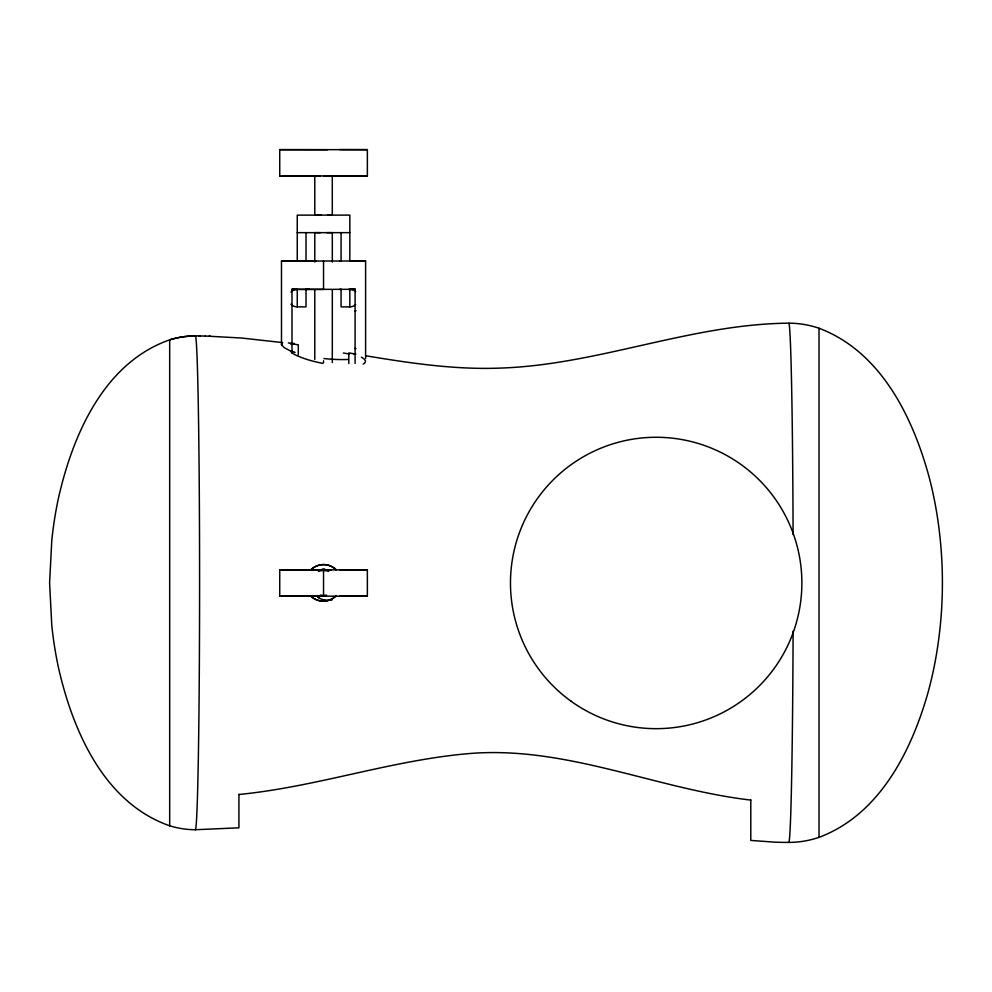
<?xml version="1.0" encoding="UTF-8"?>
<svg xmlns="http://www.w3.org/2000/svg" width="992" height="992" viewBox="0 0 992 992"><rect width="100%" height="100%" fill="white"/><g stroke="black" fill="none" stroke-linecap="round" stroke-linejoin="round"><path stroke-width="1.49" d="M291.995 351.788L284.357 347.721L281.492 344.844L281.48 261.008L297.265 260.958M320.317 175.956L314.786 175.944L314.786 215.128L321.135 215.14M323.541 175.956L332.27 175.944L332.308 215.128L327.571 215.14M349.816 260.958L365.602 261.008L365.602 358.459M298.294 354.776L298.307 344.807L290.557 343.691M281.48 344.695L282.286 343.815M750.795 799.924L750.795 840.422L774.628 842.146A327.236 327.236 0 0 0 788.975 842.406A93.893 93.893 0 0 0 819.02 837.347C879.445 814.779 911.301 751.353 927.966 692.763A393.737 393.737 0 0 0 938.085 643.734C943.863 603.396 943.814 562.228 938.11 521.879A396.564 396.564 0 0 0 929.355 477.946C913.037 417.545 881.144 351.689 819.02 328.24A93.893 93.893 0 0 0 788.975 323.169C691.238 323.95 599.044 364.523 501.555 368.044A386.037 386.037 0 0 1 487.469 368.379C446.636 368.59 406.125 362.477 365.936 355.793M205.294 336.04L195.325 335.916A88.747 88.747 0 0 0 169.694 339.834C103.887 362.836 72.751 434.967 58.454 498.108A391.059 391.059 0 0 0 51.795 540.28L49.6 582.812L51.782 625.344A391.059 391.059 0 0 0 58.441 667.517C72.763 730.67 103.887 802.764 169.682 825.803A88.747 88.747 0 0 0 195.325 829.734L238.923 827.812L238.923 794.344M331.774 600.21L325.748 600.358M238.923 794.493C317.242 786.83 392.274 759.822 470.754 753.436C566.903 745.959 656.778 789.124 750.795 800.085M367.362 175.944L279.732 175.944L279.732 149.656L367.362 149.656L367.362 175.944L331.514 175.882M279.732 175.944L315.568 175.882M314.786 262.037L314.786 232.649L320.317 232.661M326.765 232.661L332.308 232.649L332.308 262.037M365.602 261.008L350.052 261.045M279.732 569.879L367.362 569.879L367.362 596.167L279.732 596.167L279.732 569.879L331.514 569.817M367.362 569.879L339.673 569.941M279.732 596.167L323.541 596.105M323.541 261.057L323.541 289.416L291.995 289.391L294.153 289.317M352.706 289.317L355.086 289.317L348.614 289.404M327.484 149.718L279.732 149.656M297.253 232.661L349.829 232.661M305.672 260.946L314.675 260.946M291.995 261.02L355.086 261.02M315.89 261.057L281.48 261.008M305.635 289.304L309.219 289.304M291.995 289.379L355.086 289.329M290.941 304.197A8.767 8.767 0 0 0 297.253 306.875L306.02 306.863L306.02 289.862M355.682 304.643A8.767 8.767 0 0 1 349.829 306.875L341.074 306.888L341.074 289.862M339.673 149.594L367.362 149.656M339.636 260.946L341.422 260.946M339.673 289.304L341.446 289.304M339.673 596.105L367.362 596.167M199.057 335.941L200.31 335.953M205.294 336.04L241.254 337.999L282.782 342.612M209.039 336.139L210.279 336.176M326.566 600.52L324.93 600.222M290.879 343.815L291.995 343.951M355.93 354.119L348.787 352.916L348.812 363.556M322.586 599.614L324.93 600.296M324.533 600.222L323.727 600.024M322.958 599.8L320.081 598.511M295.12 352.482L293.905 351.949M319.759 598.412L318.804 597.742M318.804 597.816L317.899 597.072M316.82 596.142L317.899 597.147M334.242 567.796L334.998 568.776M334.998 568.701L335.457 569.458M335.234 569.036L335.879 570.053M819.02 328.24L819.02 837.384M355.086 289.143L355.086 363.469M349.829 261.305L349.829 215.115L297.253 215.14L297.253 261.305M349.829 306.888L349.829 289.354A8.767 8.767 0 0 1 355.682 291.586M341.074 232.636L341.074 260.499M332.308 289.875L332.308 362.551M323.541 360.815L323.541 362.539M323.541 569.941L323.541 596.229M314.786 289.875L314.786 359.464M306.02 232.636L306.02 260.499M297.253 306.888L297.253 289.354A8.767 8.767 0 0 0 290.941 292.032M291.995 289.143L291.995 352.234M169.682 339.822L169.682 825.803M169.694 339.834A88.697 88.66 90 0 1 195.337 335.891A246.884 4.253 -90 0 1 199.59 582.812A246.884 4.253 -90 0 1 195.337 829.696M356.041 310.694A14.024 14.024 0 0 1 355.086 311.116M355.086 348.217A14.024 14.024 0 0 1 356.041 348.638M361.361 357.194A42.755 8.916 5.9 0 1 363.122 364.089M354.008 354.169A42.755 8.916 5.9 0 1 354.392 354.305M336.263 595.721A18.575 18.191 -69.2 0 1 310.67 595.944M310.856 570.003A18.575 17.992 -89.9 0 1 336.251 570.028M335.606 596.291A18.575 18.178 -67.4 0 1 311.314 596.539M311.339 569.197A18.575 18.464 -89.9 0 1 335.767 569.234M322.933 363.382A42.532 12.636 10.2 0 1 291.276 352.656M348.353 359.414A38.762 7.911 6 0 1 323.95 358.546M293.26 351.887A43.66 7.229 14.1 0 1 291.363 351.019M343.331 353.016A41.081 3.112 6.7 0 1 349.209 354.02M288.35 342.984A39.754 3.894 12.8 0 1 294.388 343.53M788.975 323.231A260.14 4.489 -90 0 1 793.092 534.576M793.092 631.048A260.14 4.489 -90 0 1 788.975 842.394M319.932 570.016A13.144 13.144 0 0 1 327.162 570.016M325.76 595.708A13.144 13.144 0 0 1 321.458 595.733M320.478 595.088A13.008 12.437 0 0 0 323.528 595.398A13.008 12.45 0 0 0 326.604 595.101M318.42 571.454A13.008 12.437 0 0 1 323.528 570.536A13.008 12.45 0 0 1 328.674 571.454M322.363 569.21A13.144 13.144 0 0 1 324.719 569.21M571.156 701.294A145.7 145.7 0 0 0 801.152 597.444A145.7 145.7 0 0 0 596.204 450.182A145.7 145.7 0 0 0 571.156 701.294"/></g></svg>
